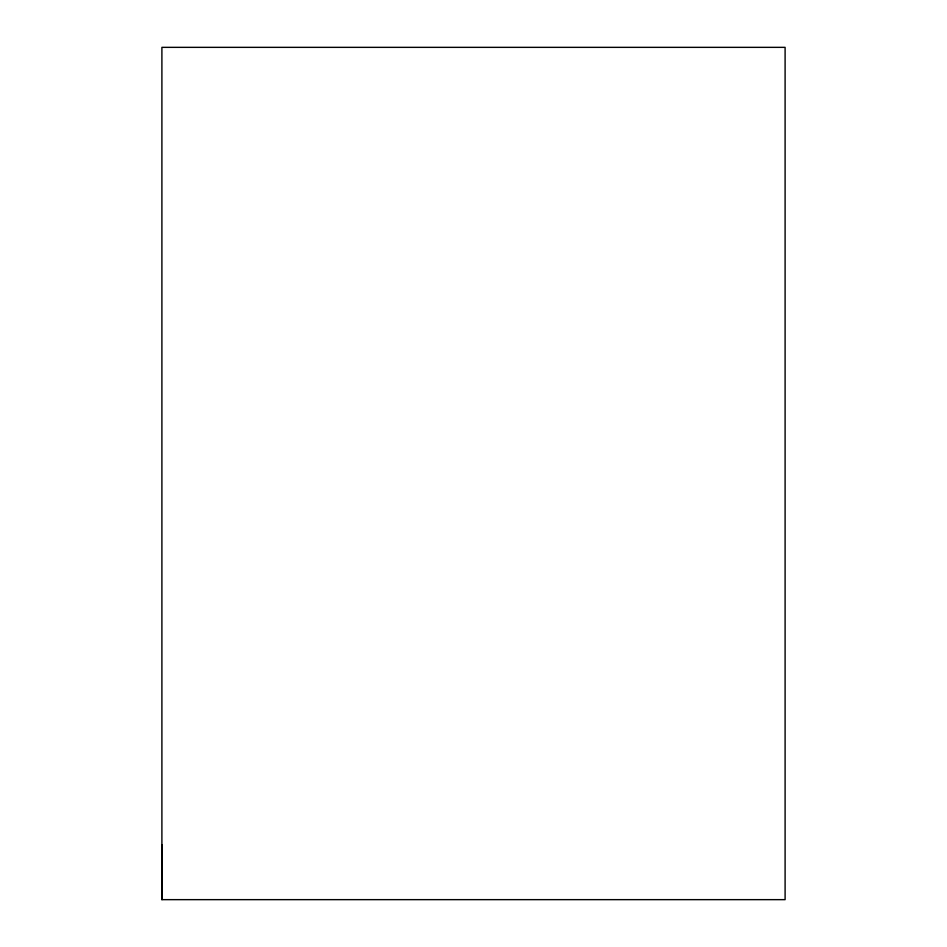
<?xml version="1.0" encoding="UTF-8"?>
<svg xmlns="http://www.w3.org/2000/svg" width="947" height="947" viewBox="0 0 947 947"><rect width="100%" height="100%" fill="white"/><g stroke="black" fill="none" stroke-linecap="round" stroke-linejoin="round"><path stroke-width="1.42" d="M161.901 899.65L161.901 47.35L785.099 47.35L785.099 899.65L161.901 899.65L161.901 844.665"/></g></svg>
